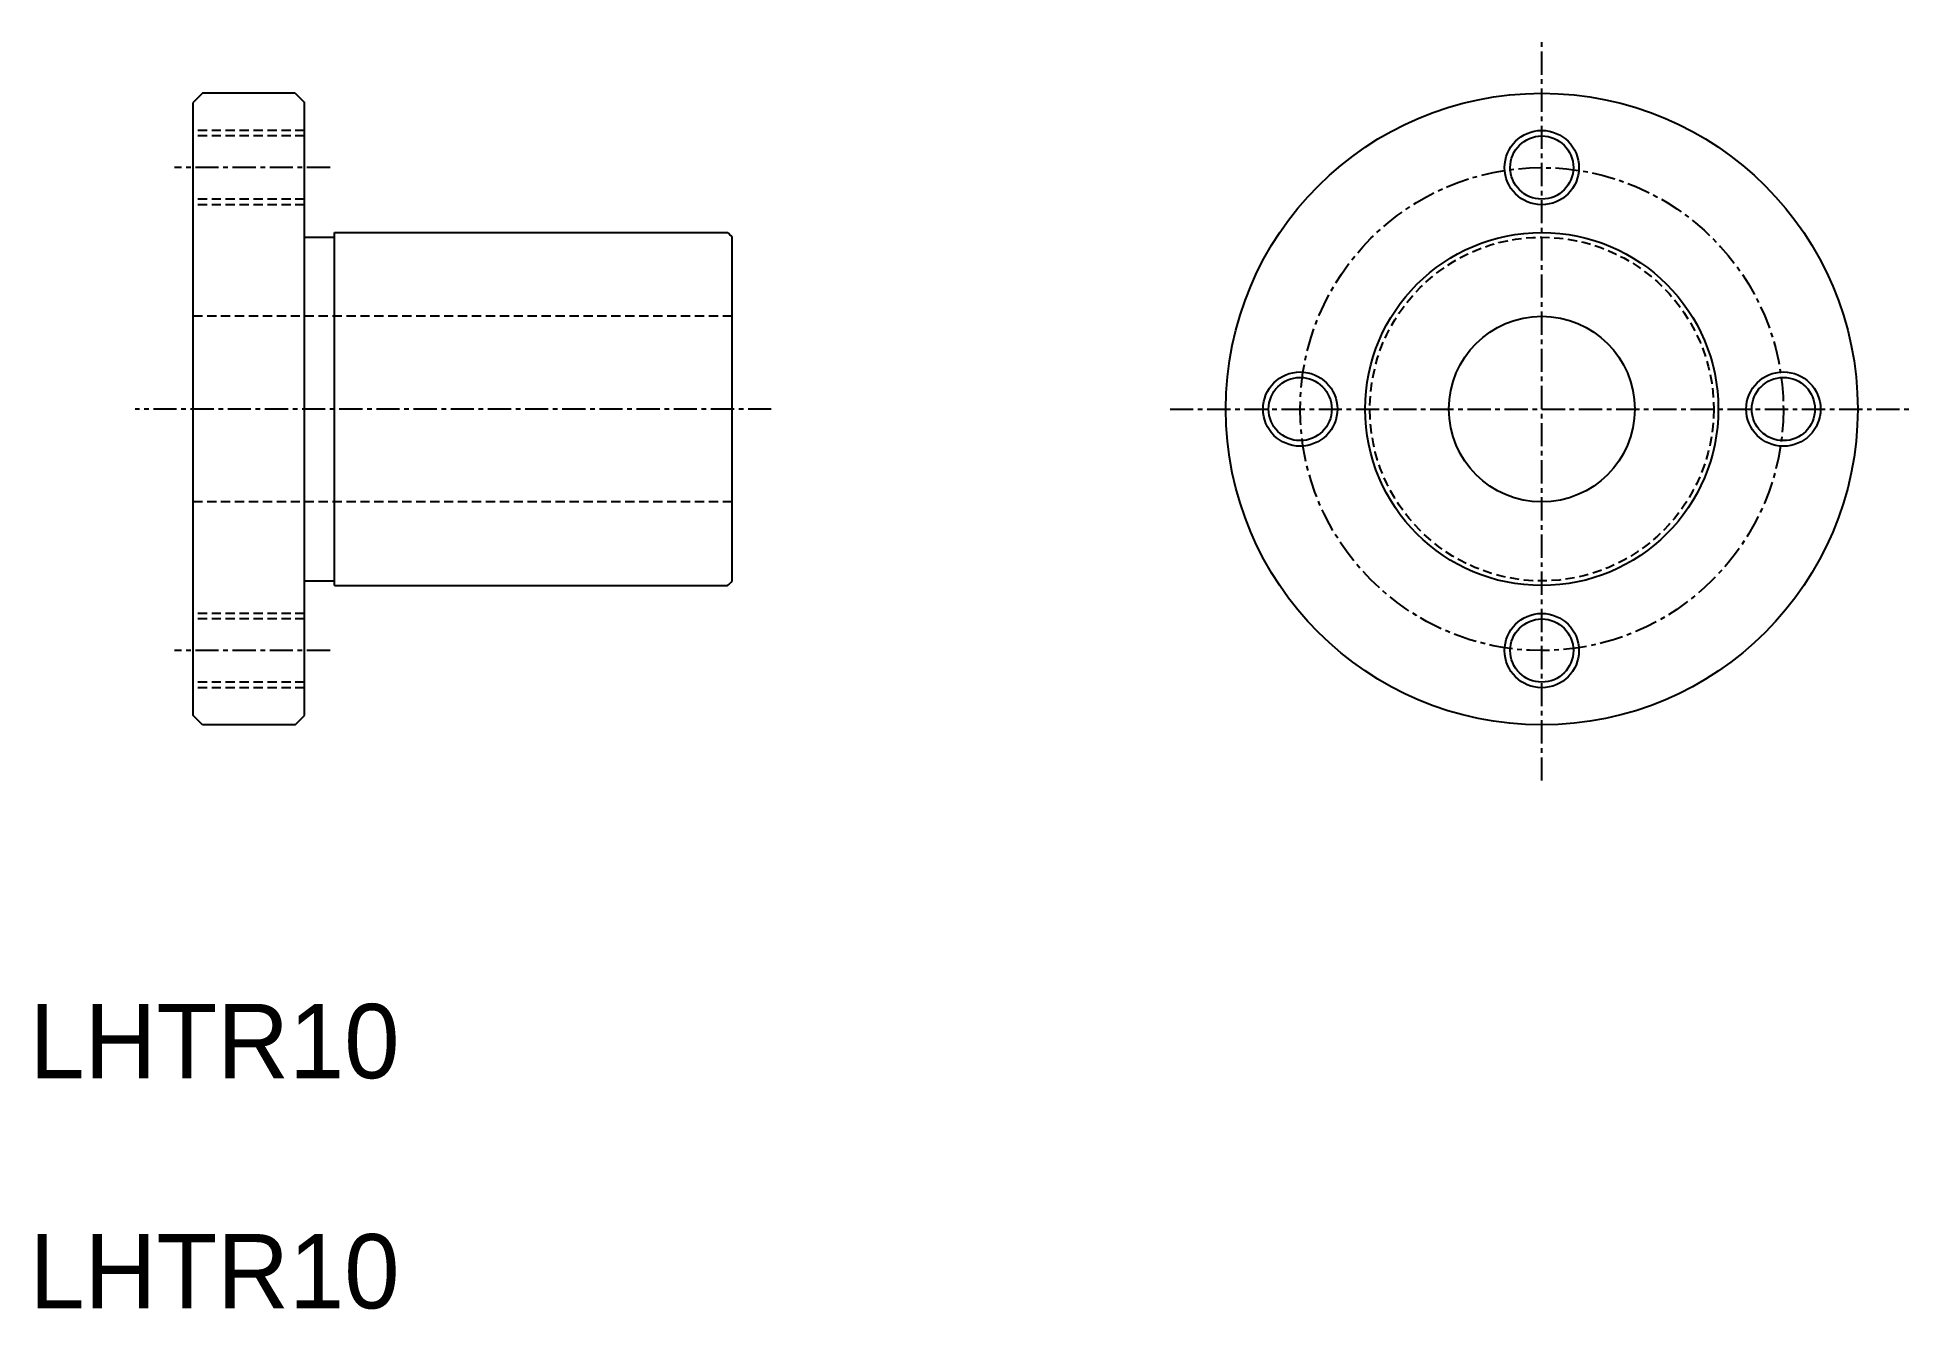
# Model space of a CAD drawing. Extents: x 91 to 192, y 102 to 171.
import ezdxf

# ---------------------------------------------------------------- set-up
doc = ezdxf.new("R2010")
doc.units = 0
doc.linetypes.add('CENTER', pattern=[2, 1.25, -0.25, 0.25, -0.25])
doc.linetypes.add('DASHED', pattern=[0.75, 0.5, -0.25])
doc.layers.get('0').update_dxf_attribs({"linetype": 'CONTINUOUS'})
doc.layers.add('CENTER', color=1, linetype='CENTER')

msp = doc.modelspace()

# ---------------------------------------------------------------- linework, layer by layer
at = {"color": 7, "linetype": 'CONTINUOUS'}
for p, q in [((100.33, 167.74), (99.83, 167.24)), ((105.33, 167.74), (100.33, 167.74)), ((105.33, 167.74), (105.83, 167.24)), ((99.83, 134.24), (99.83, 167.24)), ((105.83, 134.24), (105.83, 167.24)), ((105.83, 159.99), (107.43, 159.99)), ((107.43, 160.24), (128.58, 160.24)), ((107.43, 141.24), (107.43, 160.24)), ((128.83, 141.49), (128.83, 159.99)), ((105.83, 141.49), (107.43, 141.49)), ((107.43, 141.24), (128.58, 141.24)), ((111.21, 141.24), (111.21, 141.24)), ((116.58, 141.24), (116.58, 141.24)), ((100.33, 133.74), (99.83, 134.24)), ((100.33, 133.74), (99.83, 134.24)), ((105.33, 133.74), (100.33, 133.74)), ((105.33, 133.74), (100.33, 133.74)), ((105.33, 133.74), (105.83, 134.24)), ((105.33, 133.74), (105.83, 134.24))]:
    msp.add_line(p, q, dxfattribs=at)
at = {"color": 3, "linetype": 'DASHED'}
for p, q in [((105.83, 165.74), (99.83, 165.74)), ((105.83, 165.44), (99.83, 165.44)), ((105.83, 162.04), (99.83, 162.04)), ((105.83, 161.74), (99.83, 161.74)), ((128.83, 155.74), (99.83, 155.74)), ((128.83, 145.74), (99.83, 145.74)), ((105.83, 139.74), (99.83, 139.74)), ((105.83, 139.44), (99.83, 139.44)), ((105.83, 136.04), (99.83, 136.04)), ((105.83, 135.74), (99.83, 135.74))]:
    msp.add_line(p, q, dxfattribs=at)
at = {"color": 7, "linetype": 'CONTINUOUS'}
for centre, radius in [((172.4, 150.74), 17), ((172.4, 163.74), 1.7), ((172.4, 150.74), 9.5), ((172.4, 150.74), 9.5), ((172.4, 150.74), 5), ((159.4, 150.74), 1.7), ((185.4, 150.74), 1.7), ((172.4, 137.74), 1.7)]:
    msp.add_circle(centre, radius, dxfattribs=at)
at = {"color": 3, "linetype": 'CONTINUOUS'}
for centre in [(172.4, 163.74), (159.4, 150.74), (185.4, 150.74), (172.4, 137.74)]:
    msp.add_circle(centre, 2, dxfattribs=at)
at = {"color": 3, "linetype": 'DASHED'}
msp.add_circle((172.4, 150.74), 9.25, dxfattribs=at)
at = {"color": 7, "linetype": 'CONTINUOUS'}
for centre, start, end in [((128.08, 159.49), 33.5573, 56.4427), ((128.08, 141.99), 303.5573, 326.4427)]:
    msp.add_arc(centre, 0.9, start, end, dxfattribs=at)
at = {"layer": 'CENTER', "color": 1, "linetype": 'CENTER'}
for p, q in [((172.4, 130.74), (172.4, 170.74)), ((107.2, 163.74), (98.83, 163.74)), ((130.94, 150.74), (96.72, 150.74)), ((152.4, 150.74), (192.4, 150.74)), ((107.2, 137.74), (98.83, 137.74))]:
    msp.add_line(p, q, dxfattribs=at)
msp.add_circle((172.4, 150.74), 13, dxfattribs=at)

# ---------------------------------------------------------------- texts
at = {"color": 7, "linetype": 'CONTINUOUS'}
for p in [(91.02, 114.72), (91.02, 102.33)]:
    msp.add_text('LHTR10', height=4, dxfattribs=at).set_placement(p)

doc.saveas('drawing.dxf')
